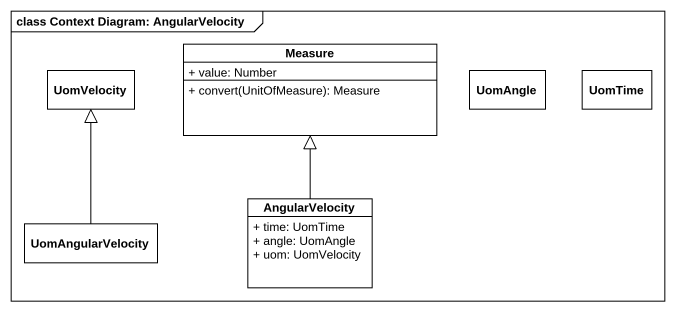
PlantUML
@startuml
mainframe class Context Diagram: AngularVelocity
hide circle
hide empty members
skinparam classAttributeIconSize 0
class UomVelocity
class Measure {
  + value: Number
  + convert(UnitOfMeasure): Measure
}
class UomAngle
class UomTime
class UomAngularVelocity
class AngularVelocity {
  + time: UomTime
  + angle: UomAngle
  + uom: UomVelocity
}
UomAngularVelocity -up-|> UomVelocity
AngularVelocity -up-|> Measure
@enduml
